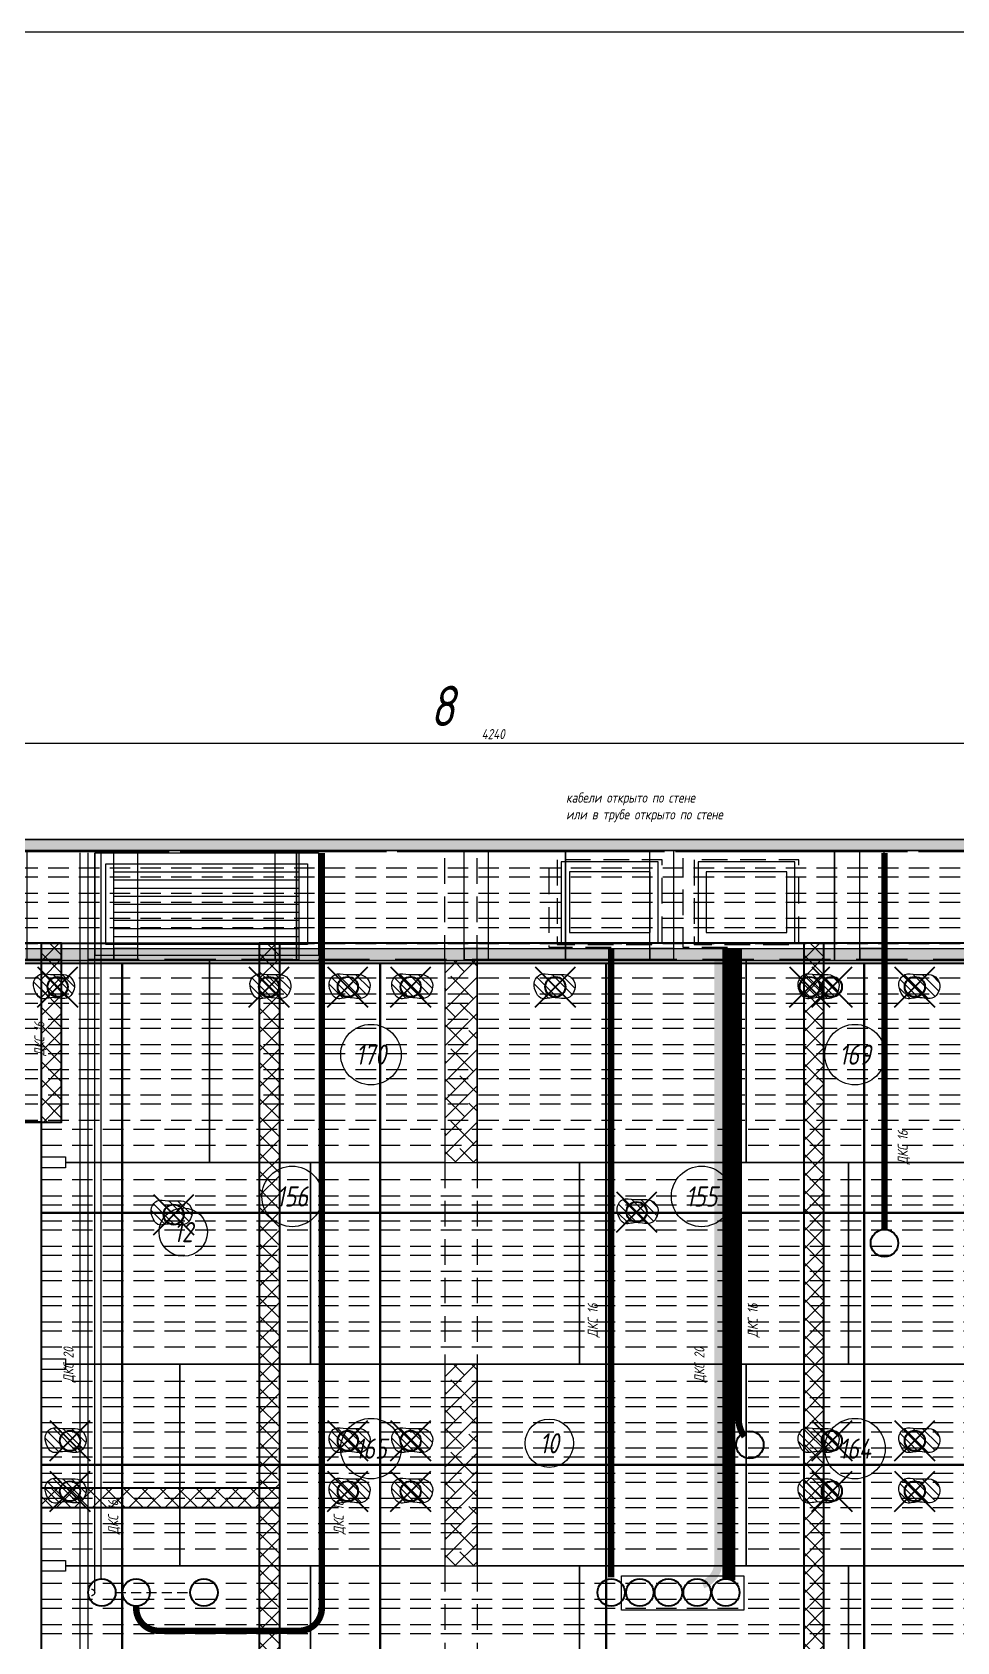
# Model space of a CAD drawing. Header units: millimetres. Extents: x -58926 to 122586, y -58688 to 8347.
# Drawn here: x 59686 to 61978, y 907 to 4896 of the extents above; entities that cross this region are included whole.
import ezdxf
from ezdxf.enums import TextEntityAlignment as Align

# ---------------------------------------------------------------- set-up
doc = ezdxf.new("R2010")
doc.units = ezdxf.units.MM
doc.header["$PDMODE"] = 35
doc.header["$PDSIZE"] = 50
doc.linetypes.add('DASH2DOT', pattern=[31.75, 12.7, -6.35, 0, -6.35, 0, -6.35])
doc.linetypes.add('DASHED', pattern=[19.05, 12.7, -6.35])
for name, color, linetype in [('01 Черновое', 7, 'Continuous'), ('02 ОВиК', 7, 'Continuous'), ('02 Розетки', 7, 'Continuous'), ('02 ЭОМ и СС', 7, 'Continuous'), ('03 Потолок', 7, 'Continuous'), ('04 Освещение', 7, 'Continuous'), ('05 Слаботочка', 7, 'Continuous'), ('06 Авт-ка климата', 7, 'Continuous'), ('08 Пож. и техн. сигн.', 7, 'Continuous'), ('101 Крепление', 7, 'Continuous'), ('102 Звукоизоляция', 7, 'Continuous'), ('103 ГВЛ слой 1', 7, 'Continuous'), ('104 ГВЛ слой 2', 7, 'Continuous')]:
    doc.layers.add(name, color=color, linetype=linetype)
doc.layers.add('100 noprint', color=1, linetype='Continuous', plot=False)
doc.styles.get("Standard").update_dxf_attribs({"font": 'arial.ttf'})
doc.styles.add('ГОСТ-ISOCPEUR', font='isocpeui.ttf', dxfattribs={"width": 0.8})
doc.dimstyles.new('ISO-25', dxfattribs={"dimtxt": 2.5, "dimasz": 2.5, "dimexe": 1.25, "dimexo": 0.625, "dimtad": 1, "dimtxsty": 'Standard', "dimcen": 2.5, "dimadec": 0, "dimazin": 0, "dimtfac": 1, "dimtmove": 0, "dimatfit": 3, "dimfxl": 1, "dimarcsym": 0})

# ---------------------------------------------------------------- blocks, each defined once
blk = doc.blocks.new('АП 500х200')
at = {"color": 0, "lineweight": -2}
for p, q in [((-507, 207), (-47, 207)), ((-507, 187), (-47, 187)), ((-507, 167), (-47, 167)), ((-507, 147), (-47, 147)), ((-507, 127), (-47, 127)), ((-507, 107), (-47, 107)), ((-507, 87), (-47, 87)), ((-507, 67), (-47, 67)), ((-507, 47), (-47, 47))]:
    blk.add_line(p, q, dxfattribs=at)
for points in [[(-554, 0), (-554, 254), (0, 254), (0, 0)], [(-527, 27), (-527, 227), (-27, 227), (-27, 27)]]:
    blk.add_lwpolyline(points, close=True, dxfattribs=at)
blk = doc.blocks.new('плита')
at = {"lineweight": -2}
blk.add_lwpolyline([(0, 500), (667, 500), (667, 0), (0, 0)], close=True, dxfattribs=at)
blk = doc.blocks.new('*D412')
at = {"layer": '01 Черновое', "color": 0, "lineweight": -2}
for p, q in [((58708.9, 2688.7), (58708.9, 3146.6)), ((58733.9, 3134.1), (62923.9, 3134.1)), ((62948.9, 2688.7), (62948.9, 3146.6))]:
    blk.add_line(p, q, dxfattribs=at)
at = {"layer": '01 Черновое', "color": 0}
for points in [[(58733.9, 3138.3), (58733.9, 3129.9), (58708.9, 3134.1)], [(62923.9, 3129.9), (62923.9, 3138.3), (62948.9, 3134.1)]]:
    blk.add_solid(points, dxfattribs=at)
at = {"layer": 'Defpoints', "color": 0}
for p in [(62948.9, 3134.1), (58708.9, 2688.7), (62948.9, 2688.7)]:
    blk.add_point(p, dxfattribs=at)
at = {"layer": '01 Черновое', "color": 0, "insert": (60828.9, 3156.6), "char_height": 25, "attachment_point": 5, "style": 'ГОСТ-ISOCPEUR'}
blk.add_mtext('4240', dxfattribs=at)

msp = doc.modelspace()

# ---------------------------------------------------------------- hatches: boundary and pattern name
at = {"layer": '01 Черновое'}
h = msp.add_hatch(dxfattribs=at)
h.set_pattern_fill('ANSI38', color=256, scale=10, style=0)
h.set_pattern_definition([(45, (-2126.698, 13411.367), (-22.45064, 22.45064), []), (135, (-2126.698, 13411.367), (-67.351921, 22.45064), [79.375, -47.625])])
h.paths.add_polyline_path([(60788.894, 2095.176), (60788.894, 2595.176), (60708.894, 2595.176), (60708.894, 2095.176)])
h = msp.add_hatch(dxfattribs=at)
h.set_pattern_fill('ANSI38', color=256, scale=10, style=0)
h.set_pattern_definition([(45, (-2126.698, 12411.367), (-22.45064, 22.45064), []), (135, (-2126.698, 12411.367), (-67.351921, 22.45064), [79.375, -47.625])])
h.paths.add_polyline_path([(60788.894, 1095.176), (60788.894, 1595.176), (60708.894, 1595.176), (60708.894, 1095.176)])
at = {"layer": '03 Потолок', "lineweight": -2}
for points in [[(62998.894, 2868.176), (62998.894, 2895.176), (58658.894, 2895.176), (58658.894, 2868.176)], [(59948.019, 2598.176), (59948.019, 2625.176), (59888.019, 2625.176), (59888.019, 2598.176)], [(60348.019, 2598.176), (60348.019, 2625.176), (60288.019, 2625.176), (60288.019, 2598.176)], [(60817.063, 2598.176), (60817.063, 2625.176), (60757.063, 2625.176), (60757.063, 2598.176)], [(61277.063, 2598.176), (61277.063, 2625.176), (61217.063, 2625.176), (61217.063, 2598.176)], [(61798.019, 2598.176), (61798.019, 2625.176), (61738.019, 2625.176), (61738.019, 2598.176)]]:
    msp.add_hatch(color=256, dxfattribs=at).paths.add_polyline_path(points)
h = msp.add_hatch(color=256, dxfattribs=at)
h.paths.add_polyline_path([(58888.019, 2598.176), (58888.019, 2625.176), (58718.894, 2625.176), (58718.894, 2598.176)])
h.paths.add_polyline_path([(59488.019, 2598.176), (59488.019, 2625.176), (58948.019, 2625.176), (58948.019, 2598.176)])
h.paths.add_polyline_path([(59888.019, 2598.176), (59888.019, 2625.176), (59548.019, 2625.176), (59548.019, 2598.176)])
h.paths.add_polyline_path([(60288.019, 2598.176), (60288.019, 2625.176), (59948.019, 2625.176), (59948.019, 2598.176)])
h.paths.add_polyline_path([(60757.063, 2598.176), (60757.063, 2625.176), (60348.019, 2625.176), (60348.019, 2598.176)])
h.paths.add_polyline_path([(61217.063, 2598.176), (61217.063, 2625.176), (60817.063, 2625.176), (60817.063, 2598.176)])
h.paths.add_polyline_path([(61738.019, 2598.176), (61738.019, 2625.176), (61277.063, 2625.176), (61277.063, 2598.176)])
h.paths.add_polyline_path([(62309.019, 2598.176), (62309.019, 2625.176), (61798.019, 2625.176), (61798.019, 2598.176)])
h.paths.add_polyline_path([(62869.019, 2598.176), (62869.019, 2625.176), (62369.019, 2625.176), (62369.019, 2598.176)])
h.paths.add_polyline_path([(62998.894, 2598.176), (62998.894, 2625.176), (62929.019, 2625.176), (62929.019, 2598.176)])
at = {"layer": '101 Крепление'}
h = msp.add_hatch(dxfattribs=at)
h.set_pattern_fill('ANSI31', color=5, scale=5, angle=180, style=0)
h.set_pattern_definition([(135, (63286.531, -4e-12), (11.22532, 11.22532), [])])
edge = h.paths.add_edge_path()
edge.add_spline(control_points=[(59790.866, 2533.362), (59790.866, 2541.392), (59776.067, 2567.197), (59738.552, 2556.494), (59704.499, 2566.367), (59686.649, 2543.653), (59690.783, 2520.976), (59705.638, 2495.058), (59739.428, 2508.905), (59777.155, 2492.265), (59790.866, 2522.146), (59790.866, 2533.362)], knot_values=[0, 0, 0, 0, 24.09039364, 73.18784754, 99.9877853, 121.68889408, 145.29658819, 167.74643755, 198.18583422, 237.51289388, 271.16090154, 271.16090154, 271.16090154, 271.16090154], degree=3, periodic=1)
h = msp.add_hatch(dxfattribs=at)
h.set_pattern_fill('ANSI31', color=5, scale=5, angle=180, style=0)
h.set_pattern_definition([(135, (63254.47, -4e-12), (11.22532, 11.22532), [])])
edge = h.paths.add_edge_path()
edge.add_spline(control_points=[(60327.58, 2533.362), (60327.58, 2541.392), (60312.781, 2567.197), (60275.265, 2556.494), (60241.212, 2566.367), (60223.363, 2543.653), (60227.497, 2520.976), (60242.352, 2495.058), (60276.142, 2508.905), (60313.869, 2492.265), (60327.58, 2522.146), (60327.58, 2533.362)], knot_values=[0, 0, 0, 0, 24.09039364, 73.18784754, 99.9877853, 121.68889408, 145.29658819, 167.74643755, 198.18583422, 237.51289388, 271.16090154, 271.16090154, 271.16090154, 271.16090154], degree=3, periodic=1)
h = msp.add_hatch(dxfattribs=at)
h.set_pattern_fill('ANSI31', color=5, scale=5, angle=180, style=0)
h.set_pattern_definition([(135, (63273.152, -4e-12), (11.22532, 11.22532), [])])
edge = h.paths.add_edge_path()
edge.add_spline(control_points=[(60523.678, 2533.362), (60523.678, 2541.392), (60508.879, 2567.197), (60471.363, 2556.494), (60437.31, 2566.367), (60419.461, 2543.653), (60423.595, 2520.976), (60438.45, 2495.058), (60472.24, 2508.905), (60509.967, 2492.265), (60523.678, 2522.146), (60523.678, 2533.362)], knot_values=[0, 0, 0, 0, 24.09039364, 73.18784754, 99.9877853, 121.68889408, 145.29658819, 167.74643755, 198.18583422, 237.51289388, 271.16090154, 271.16090154, 271.16090154, 271.16090154], degree=3, periodic=1)
h = msp.add_hatch(dxfattribs=at)
h.set_pattern_fill('ANSI31', color=5, scale=5, angle=180, style=0)
h.set_pattern_definition([(135, (63428.48, -4e-12), (11.22532, 11.22532), [])])
edge = h.paths.add_edge_path()
edge.add_spline(control_points=[(60679.006, 2533.362), (60679.006, 2541.392), (60664.207, 2567.197), (60626.691, 2556.494), (60592.638, 2566.367), (60574.789, 2543.653), (60578.923, 2520.976), (60593.778, 2495.058), (60627.568, 2508.905), (60665.295, 2492.265), (60679.006, 2522.146), (60679.006, 2533.362)], knot_values=[0, 0, 0, 0, 24.09039364, 73.18784754, 99.9877853, 121.68889408, 145.29658819, 167.74643755, 198.18583422, 237.51289388, 271.16090154, 271.16090154, 271.16090154, 271.16090154], degree=3, periodic=1)
h = msp.add_hatch(dxfattribs=at)
h.set_pattern_fill('ANSI31', color=5, scale=5, angle=180, style=0)
h.set_pattern_definition([(135, (63221.458, -4e-12), (11.22532, 11.22532), [])])
edge = h.paths.add_edge_path()
edge.add_spline(control_points=[(61032.097, 2533.362), (61032.097, 2541.392), (61017.299, 2567.197), (60979.783, 2556.494), (60945.73, 2566.367), (60927.88, 2543.653), (60932.015, 2520.976), (60946.869, 2495.058), (60980.66, 2508.905), (61018.387, 2492.265), (61032.097, 2522.146), (61032.097, 2533.362)], knot_values=[0, 0, 0, 0, 24.09039364, 73.18784754, 99.9877853, 121.68889408, 145.29658819, 167.74643755, 198.18583422, 237.51289388, 271.16090154, 271.16090154, 271.16090154, 271.16090154], degree=3, periodic=1)
h = msp.add_hatch(dxfattribs=at)
h.set_pattern_fill('ANSI31', color=5, scale=5, angle=180, style=0)
h.set_pattern_definition([(135, (63036.258, -4e-12), (11.22532, 11.22532), [])])
edge = h.paths.add_edge_path()
edge.add_spline(control_points=[(61686.525, 2533.362), (61686.525, 2541.392), (61671.726, 2567.197), (61634.21, 2556.494), (61600.157, 2566.367), (61582.308, 2543.653), (61586.442, 2520.976), (61601.297, 2495.058), (61635.087, 2508.905), (61672.814, 2492.265), (61686.525, 2522.146), (61686.525, 2533.362)], knot_values=[0, 0, 0, 0, 24.09039364, 73.18784754, 99.9877853, 121.68889408, 145.29658819, 167.74643755, 198.18583422, 237.51289388, 271.16090154, 271.16090154, 271.16090154, 271.16090154], degree=3, periodic=1)
h = msp.add_hatch(dxfattribs=at)
h.set_pattern_fill('ANSI31', color=5, scale=5, angle=180, style=0)
h.set_pattern_definition([(135, (63286.076, -4e-12), (11.22532, 11.22532), [])])
edge = h.paths.add_edge_path()
edge.add_spline(control_points=[(61936.343, 2533.362), (61936.343, 2541.392), (61921.544, 2567.197), (61884.028, 2556.494), (61849.975, 2566.367), (61832.126, 2543.653), (61836.26, 2520.976), (61851.115, 2495.058), (61884.905, 2508.905), (61922.632, 2492.265), (61936.343, 2522.146), (61936.343, 2533.362)], knot_values=[0, 0, 0, 0, 24.09039364, 73.18784754, 99.9877853, 121.68889408, 145.29658819, 167.74643755, 198.18583422, 237.51289388, 271.16090154, 271.16090154, 271.16090154, 271.16090154], degree=3, periodic=1)
h = msp.add_hatch(dxfattribs=at)
h.set_pattern_fill('ANSI31', color=5, scale=5, angle=180, style=0)
h.set_pattern_definition([(135, (62831.963, -560.894), (11.22532, 11.22532), [])])
edge = h.paths.add_edge_path()
edge.add_spline(control_points=[(60082.489, 1972.469), (60082.489, 1980.499), (60067.69, 2006.304), (60030.174, 1995.601), (59996.121, 2005.474), (59978.272, 1982.759), (59982.406, 1960.082), (59997.261, 1934.165), (60031.051, 1948.012), (60068.778, 1931.371), (60082.489, 1961.253), (60082.489, 1972.469)], knot_values=[0, 0, 0, 0, 24.09039364, 73.18784754, 99.9877853, 121.68889408, 145.29658819, 167.74643755, 198.18583422, 237.51289388, 271.16090154, 271.16090154, 271.16090154, 271.16090154], degree=3, periodic=1)
h = msp.add_hatch(dxfattribs=at)
h.set_pattern_fill('ANSI31', color=5, scale=5, angle=180, style=0)
h.set_pattern_definition([(135, (61398.488, -557.634), (11.22532, 11.22532), [])])
edge = h.paths.add_edge_path()
edge.add_spline(control_points=[(61237.651, 1975.728), (61237.651, 1983.758), (61222.852, 2009.563), (61185.336, 1998.86), (61151.283, 2008.733), (61133.433, 1986.019), (61137.568, 1963.341), (61152.422, 1937.424), (61186.213, 1951.271), (61223.94, 1934.63), (61237.651, 1964.512), (61237.651, 1975.728)], knot_values=[0, 0, 0, 0, 24.09039364, 73.18784754, 99.9877853, 121.68889408, 145.29658819, 167.74643755, 198.18583422, 237.51289388, 271.16090154, 271.16090154, 271.16090154, 271.16090154], degree=3, periodic=1)
h = msp.add_hatch(dxfattribs=at)
h.set_pattern_fill('ANSI31', color=5, scale=5, angle=180, style=0)
h.set_pattern_definition([(135, (62569.231, -1125), (11.22532, 11.22532), [])])
edge = h.paths.add_edge_path()
edge.add_spline(control_points=[(59819.757, 1408.362), (59819.757, 1416.392), (59804.958, 1442.197), (59767.442, 1431.494), (59733.389, 1441.367), (59715.539, 1418.653), (59719.674, 1395.976), (59734.528, 1370.058), (59768.319, 1383.905), (59806.046, 1367.265), (59819.757, 1397.146), (59819.757, 1408.362)], knot_values=[0, 0, 0, 0, 24.09039364, 73.18784754, 99.9877853, 121.68889408, 145.29658819, 167.74643755, 198.18583422, 237.51289388, 271.16090154, 271.16090154, 271.16090154, 271.16090154], degree=3, periodic=1)
h = msp.add_hatch(dxfattribs=at)
h.set_pattern_fill('ANSI31', color=5, scale=5, angle=180, style=0)
h.set_pattern_definition([(135, (63273.152, -1125), (11.22532, 11.22532), [])])
edge = h.paths.add_edge_path()
edge.add_spline(control_points=[(60523.678, 1408.362), (60523.678, 1416.392), (60508.879, 1442.197), (60471.363, 1431.494), (60437.31, 1441.367), (60419.461, 1418.653), (60423.595, 1395.976), (60438.45, 1370.058), (60472.24, 1383.905), (60509.967, 1367.265), (60523.678, 1397.146), (60523.678, 1408.362)], knot_values=[0, 0, 0, 0, 24.09039364, 73.18784754, 99.9877853, 121.68889408, 145.29658819, 167.74643755, 198.18583422, 237.51289388, 271.16090154, 271.16090154, 271.16090154, 271.16090154], degree=3, periodic=1)
h = msp.add_hatch(dxfattribs=at)
h.set_pattern_fill('ANSI31', color=5, scale=5, angle=180, style=0)
h.set_pattern_definition([(135, (63428.48, -1125), (11.22532, 11.22532), [])])
edge = h.paths.add_edge_path()
edge.add_spline(control_points=[(60679.006, 1408.362), (60679.006, 1416.392), (60664.207, 1442.197), (60626.691, 1431.494), (60592.638, 1441.367), (60574.789, 1418.653), (60578.923, 1395.976), (60593.778, 1370.058), (60627.568, 1383.905), (60665.295, 1367.265), (60679.006, 1397.146), (60679.006, 1408.362)], knot_values=[0, 0, 0, 0, 24.09039364, 73.18784754, 99.9877853, 121.68889408, 145.29658819, 167.74643755, 198.18583422, 237.51289388, 271.16090154, 271.16090154, 271.16090154, 271.16090154], degree=3, periodic=1)
h = msp.add_hatch(dxfattribs=at)
h.set_pattern_fill('ANSI31', color=5, scale=5, angle=180, style=0)
h.set_pattern_definition([(135, (63036.258, -1125), (11.22532, 11.22532), [])])
edge = h.paths.add_edge_path()
edge.add_spline(control_points=[(61686.525, 1408.362), (61686.525, 1416.392), (61671.726, 1442.197), (61634.21, 1431.494), (61600.157, 1441.367), (61582.308, 1418.653), (61586.442, 1395.976), (61601.297, 1370.058), (61635.087, 1383.905), (61672.814, 1367.265), (61686.525, 1397.146), (61686.525, 1408.362)], knot_values=[0, 0, 0, 0, 24.09039364, 73.18784754, 99.9877853, 121.68889408, 145.29658819, 167.74643755, 198.18583422, 237.51289388, 271.16090154, 271.16090154, 271.16090154, 271.16090154], degree=3, periodic=1)
h = msp.add_hatch(dxfattribs=at)
h.set_pattern_fill('ANSI31', color=5, scale=5, angle=180, style=0)
h.set_pattern_definition([(135, (63286.076, -1125), (11.22532, 11.22532), [])])
edge = h.paths.add_edge_path()
edge.add_spline(control_points=[(61936.343, 1408.362), (61936.343, 1416.392), (61921.544, 1442.197), (61884.028, 1431.494), (61849.975, 1441.367), (61832.126, 1418.653), (61836.26, 1395.976), (61851.115, 1370.058), (61884.905, 1383.905), (61922.632, 1367.265), (61936.343, 1397.146), (61936.343, 1408.362)], knot_values=[0, 0, 0, 0, 24.09039364, 73.18784754, 99.9877853, 121.68889408, 145.29658819, 167.74643755, 198.18583422, 237.51289388, 271.16090154, 271.16090154, 271.16090154, 271.16090154], degree=3, periodic=1)
h = msp.add_hatch(dxfattribs=at)
h.set_pattern_fill('ANSI31', color=5, scale=5, angle=180, style=0)
h.set_pattern_definition([(135, (62569.231, -1250), (11.22532, 11.22532), [])])
edge = h.paths.add_edge_path()
edge.add_spline(control_points=[(59819.757, 1283.362), (59819.757, 1291.392), (59804.958, 1317.197), (59767.442, 1306.494), (59733.389, 1316.367), (59715.539, 1293.653), (59719.674, 1270.976), (59734.528, 1245.058), (59768.319, 1258.905), (59806.046, 1242.265), (59819.757, 1272.146), (59819.757, 1283.362)], knot_values=[0, 0, 0, 0, 24.09039364, 73.18784754, 99.9877853, 121.68889408, 145.29658819, 167.74643755, 198.18583422, 237.51289388, 271.16090154, 271.16090154, 271.16090154, 271.16090154], degree=3, periodic=1)
h = msp.add_hatch(dxfattribs=at)
h.set_pattern_fill('ANSI31', color=5, scale=5, angle=180, style=0)
h.set_pattern_definition([(135, (63273.152, -1250), (11.22532, 11.22532), [])])
edge = h.paths.add_edge_path()
edge.add_spline(control_points=[(60523.678, 1283.362), (60523.678, 1291.392), (60508.879, 1317.197), (60471.363, 1306.494), (60437.31, 1316.367), (60419.461, 1293.653), (60423.595, 1270.976), (60438.45, 1245.058), (60472.24, 1258.905), (60509.967, 1242.265), (60523.678, 1272.146), (60523.678, 1283.362)], knot_values=[0, 0, 0, 0, 24.09039364, 73.18784754, 99.9877853, 121.68889408, 145.29658819, 167.74643755, 198.18583422, 237.51289388, 271.16090154, 271.16090154, 271.16090154, 271.16090154], degree=3, periodic=1)
h = msp.add_hatch(dxfattribs=at)
h.set_pattern_fill('ANSI31', color=5, scale=5, angle=180, style=0)
h.set_pattern_definition([(135, (63428.48, -1250), (11.22532, 11.22532), [])])
edge = h.paths.add_edge_path()
edge.add_spline(control_points=[(60679.006, 1283.362), (60679.006, 1291.392), (60664.207, 1317.197), (60626.691, 1306.494), (60592.638, 1316.367), (60574.789, 1293.653), (60578.923, 1270.976), (60593.778, 1245.058), (60627.568, 1258.905), (60665.295, 1242.265), (60679.006, 1272.146), (60679.006, 1283.362)], knot_values=[0, 0, 0, 0, 24.09039364, 73.18784754, 99.9877853, 121.68889408, 145.29658819, 167.74643755, 198.18583422, 237.51289388, 271.16090154, 271.16090154, 271.16090154, 271.16090154], degree=3, periodic=1)
h = msp.add_hatch(dxfattribs=at)
h.set_pattern_fill('ANSI31', color=5, scale=5, angle=180, style=0)
h.set_pattern_definition([(135, (63036.258, -1250), (11.22532, 11.22532), [])])
edge = h.paths.add_edge_path()
edge.add_spline(control_points=[(61686.525, 1283.362), (61686.525, 1291.392), (61671.726, 1317.197), (61634.21, 1306.494), (61600.157, 1316.367), (61582.308, 1293.653), (61586.442, 1270.976), (61601.297, 1245.058), (61635.087, 1258.905), (61672.814, 1242.265), (61686.525, 1272.146), (61686.525, 1283.362)], knot_values=[0, 0, 0, 0, 24.09039364, 73.18784754, 99.9877853, 121.68889408, 145.29658819, 167.74643755, 198.18583422, 237.51289388, 271.16090154, 271.16090154, 271.16090154, 271.16090154], degree=3, periodic=1)
h = msp.add_hatch(dxfattribs=at)
h.set_pattern_fill('ANSI31', color=5, scale=5, angle=180, style=0)
h.set_pattern_definition([(135, (63286.076, -1250), (11.22532, 11.22532), [])])
edge = h.paths.add_edge_path()
edge.add_spline(control_points=[(61936.343, 1283.362), (61936.343, 1291.392), (61921.544, 1317.197), (61884.028, 1306.494), (61849.975, 1316.367), (61832.126, 1293.653), (61836.26, 1270.976), (61851.115, 1245.058), (61884.905, 1258.905), (61922.632, 1242.265), (61936.343, 1272.146), (61936.343, 1283.362)], knot_values=[0, 0, 0, 0, 24.09039364, 73.18784754, 99.9877853, 121.68889408, 145.29658819, 167.74643755, 198.18583422, 237.51289388, 271.16090154, 271.16090154, 271.16090154, 271.16090154], degree=3, periodic=1)
at = {"layer": '102 Звукоизоляция', "linetype": 'Continuous', "ltscale": 10}
h = msp.add_hatch(dxfattribs=at)
h.set_pattern_fill('ANSI37', color=74, scale=10, style=0)
h.paths.add_polyline_path([(59758.894, 2588.676), (59758.894, 2638.676), (59708.894, 2638.676), (59708.894, 2588.676)])
h.paths.add_polyline_path([(59758.894, 2195.176), (59758.894, 2588.676), (59708.894, 2588.676), (59708.894, 2195.176)])
h = msp.add_hatch(dxfattribs=at)
h.set_pattern_fill('ANSI37', color=74, scale=10, style=0)
h.paths.add_polyline_path([(60298.894, 2588.676), (60298.894, 2638.676), (60248.894, 2638.676), (60248.894, 2588.676)])
h.paths.add_polyline_path([(60298.894, 1288.676), (60298.894, 2588.676), (60248.894, 2588.676), (60248.894, 1288.676)])
h.paths.add_polyline_path([(61648.894, 2588.676), (61648.894, 2638.676), (61598.894, 2638.676), (61598.894, 2588.676)])
h.paths.add_polyline_path([(61648.894, 231.176), (61648.894, 2588.676), (61598.894, 2588.676), (61598.894, 231.176)])
h.paths.add_polyline_path([(60248.894, 1238.676), (60248.894, 1288.676), (59708.894, 1288.676), (59708.894, 1238.676)])
h.paths.add_polyline_path([(60298.894, 1238.676), (60298.894, 1288.676), (60248.894, 1288.676), (60248.894, 1238.676)])
h.paths.add_polyline_path([(60298.894, 281.176), (60298.894, 1238.676), (60248.894, 1238.676), (60248.894, 281.176)])
h.paths.add_polyline_path([(60298.894, 231.176), (60298.894, 281.176), (60248.894, 281.176), (60248.894, 231.176)])
h.paths.add_polyline_path([(60298.894, 95.176), (60298.894, 231.176), (60248.894, 231.176), (60248.894, 95.176)])
h.paths.add_polyline_path([(60298.894, 45.176), (60298.894, 95.176), (60248.894, 95.176), (60248.894, 45.176)])
h.paths.add_polyline_path([(61598.894, 231.176), (61598.894, 281.176), (60298.894, 281.176), (60298.894, 231.176)])
h.paths.add_polyline_path([(61648.894, 95.176), (61648.894, 231.176), (61598.894, 231.176), (61598.894, 95.176)])
h.paths.add_polyline_path([(61648.894, 45.176), (61648.894, 95.176), (61598.894, 95.176), (61598.894, 45.176)])

# ---------------------------------------------------------------- linework, layer by layer
at = {"layer": '01 Черновое'}
for p, q in [((60025.476, 2865.176), (59502.747, 2865.176)), ((60564.033, 2865.176), (60052.476, 2865.176)), ((61253.999, 2865.176), (60591.033, 2865.176)), ((61856.317, 2865.176), (61280.999, 2865.176)), ((62524.536, 2865.176), (61883.317, 2865.176)), ((60125.894, 2095.176), (60125.894, 2595.176)), ((60125.894, 2595.176), (60708.894, 2595.176)), ((60708.894, 2595.176), (60708.894, 2095.176)), ((60708.894, 2595.176), (60788.894, 2595.176)), ((60788.894, 2595.176), (60788.894, 2095.176)), ((60788.894, 2595.176), (60788.894, 2095.176)), ((58808.894, 2195.176), (59708.894, 2195.176)), ((59708.894, 2195.176), (59708.894, 95.176)), ((60708.894, 2095.176), (60125.894, 2095.176)), ((60708.894, 1595.176), (60708.894, 1095.176)), ((60708.894, 1595.176), (60788.894, 1595.176)), ((60788.894, 1595.176), (60788.894, 1095.176))]:
    msp.add_line(p, q, dxfattribs=at)
at = {"layer": '01 Черновое', "linetype": 'DASHED', "ltscale": 5}
for p, q in [((60708.894, 2595.176), (60708.894, 2865.176)), ((60788.894, 2595.176), (60788.894, 2865.176)), ((60708.894, 2095.176), (60708.894, 1595.176)), ((60788.894, 2095.176), (60788.894, 1595.176)), ((60708.894, 1095.176), (60708.894, 595.176)), ((60788.894, 1095.176), (60788.894, 595.176))]:
    msp.add_line(p, q, dxfattribs=at)
at = {"layer": '01 Черновое'}
for points in [[(58658.894, 95.176), (58658.894, 2895.176), (62998.894, 2895.176), (62998.894, 95.176)], [(58808.894, 2195.176), (58808.894, 95.176), (59708.894, 95.176), (59708.894, 2195.176)]]:
    msp.add_lwpolyline(points, close=True, dxfattribs=at)
for points in [[(60340.894, 2865.176), (60340.894, 2595.176), (59673.894, 2595.176), (59673.894, 2865.176)], [(61007.894, 2865.176), (61007.894, 2595.176), (60340.894, 2595.176), (60340.894, 2865.176)], [(61674.894, 2865.176), (61674.894, 2595.176), (61007.894, 2595.176), (61007.894, 2865.176)], [(62341.894, 2865.176), (62341.894, 2595.176), (61674.894, 2595.176), (61674.894, 2865.176)], [(59458.894, 2195.176), (59458.894, 2595.176), (60125.894, 2595.176), (60125.894, 2095.176), (59768.894, 2095.176)], [(59708.894, 1595.176), (59708.894, 2095.176)], [(59768.894, 2095.176), (60375.894, 2095.176), (60375.894, 1595.176), (59768.894, 1595.176)], [(59768.894, 1595.176), (60051.894, 1595.176), (60051.894, 1095.176), (59768.894, 1095.176)], [(60708.894, 1095.176), (60051.894, 1095.176), (60051.894, 1595.176), (60708.894, 1595.176)], [(59708.894, 595.176), (59708.894, 1095.176)], [(59768.894, 1095.176), (60375.894, 1095.176), (60375.894, 595.176), (59768.894, 595.176)]]:
    msp.add_lwpolyline(points, dxfattribs=at)
at = {"layer": '01 Черновое', "flags": 128}
for points in [[(59708.894, 2081.676), (59708.894, 2108.676), (59768.894, 2108.676), (59768.894, 2081.676)], [(59708.894, 1581.676), (59708.894, 1608.676), (59768.894, 1608.676), (59768.894, 1581.676)], [(59708.894, 1081.676), (59708.894, 1108.676), (59768.894, 1108.676), (59768.894, 1081.676)]]:
    msp.add_lwpolyline(points, close=True, dxfattribs=at)
at = {"layer": '02 ОВиК', "linetype": 'DASHED', "ltscale": 5, "flags": 128}
for points in [[(60987.739, 2845.176), (60987.739, 2635.176), (61247.739, 2635.176), (61247.739, 2845.176)], [(60987.739, 2845.176), (60987.739, 2635.176), (61247.739, 2635.176), (61247.739, 2845.176)], [(61327.063, 2845.176), (61327.063, 2635.176), (61587.063, 2635.176), (61587.063, 2845.176)], [(61327.063, 2845.176), (61327.063, 2635.176), (61587.063, 2635.176), (61587.063, 2845.176)]]:
    msp.add_lwpolyline(points, close=True, dxfattribs=at)
at = {"layer": '02 ОВиК', "flags": 128}
for points in [[(60997.739, 2840.176), (60997.739, 2640.176), (61237.739, 2640.176), (61237.739, 2840.176)], [(60997.739, 2840.176), (60997.739, 2640.176), (61237.739, 2640.176), (61237.739, 2840.176)], [(61337.063, 2840.176), (61337.063, 2640.176), (61577.063, 2640.176), (61577.063, 2840.176)], [(61337.063, 2840.176), (61337.063, 2640.176), (61577.063, 2640.176), (61577.063, 2840.176)], [(61017.739, 2815.176), (61017.739, 2665.176), (61217.739, 2665.176), (61217.739, 2815.176)], [(61017.739, 2815.176), (61017.739, 2665.176), (61217.739, 2665.176), (61217.739, 2815.176)], [(61357.063, 2815.176), (61357.063, 2665.176), (61557.063, 2665.176), (61557.063, 2815.176)], [(61357.063, 2815.176), (61357.063, 2665.176), (61557.063, 2665.176), (61557.063, 2815.176)]]:
    msp.add_lwpolyline(points, close=True, dxfattribs=at)
at = {"layer": '02 Розетки'}
for p, q in [((59804.894, 457.703), (59804.894, 2862.176)), ((59824.894, 463.143), (59824.894, 2862.176))]:
    msp.add_line(p, q, dxfattribs=at)
at = {"layer": '02 Розетки', "flags": 128}
msp.add_lwpolyline([(61387.394, 2625.176, 20, 20, 0), (61387.394, 1105.221, 20, 20, -0.3123941), (61348.511, 1049.06, 20, 20, -0.26471143)], format="xyseb", dxfattribs=at)
at = {"layer": '02 Розетки', "linetype": 'DASHED', "ltscale": 2, "flags": 128}
msp.add_lwpolyline([(59892.894, 1029.176), (60077.894, 1029.176)], dxfattribs=at)
at = {"layer": '02 Розетки', "lineweight": 40}
for centre in [(61192.394, 1029.176), (61263.394, 1029.176), (61334.394, 1029.176)]:
    msp.add_circle(centre, 34, dxfattribs=at)
at = {"layer": '02 ЭОМ и СС'}
for p in [(59824.894, 1029.176), (59824.894, 463.143)]:
    msp.add_line(p, (59824.894, 2862.176), dxfattribs=at)
at = {"layer": '02 ЭОМ и СС', "const_width": 16, "flags": 128}
msp.add_lwpolyline([(60403.894, 2862.176), (60403.894, 990.176, -0.41421356), (60347.894, 934.176), (59999.894, 934.176, -0.41421356), (59943.894, 990.176), (59943.894, 995.176)], format="xyb", dxfattribs=at)
at = {"layer": '02 ЭОМ и СС', "linetype": 'DASHED', "ltscale": 5, "flags": 128}
for points in [[(61121.149, 2627.463), (60967.623, 2627.463), (60967.623, 2848.91)], [(61409.814, 2627.463), (61300.108, 2627.463), (61300.108, 2848.91)]]:
    msp.add_lwpolyline(points, dxfattribs=at)
at = {"layer": '02 ЭОМ и СС', "const_width": 16, "flags": 128}
msp.add_lwpolyline([(61798.894, 1929.176), (61798.894, 2862.176)], dxfattribs=at)
at = {"layer": '02 ЭОМ и СС', "flags": 128}
for points in [[(61121.394, 2625.176, 16, 16, 0), (61121.394, 1067.08, 16, 16, 0)], [(61387.394, 2625.176, 20, 20, 0), (61387.394, 1105.221, 20, 20, -0.3123941), (61348.511, 1049.06, 20, 20, -0.26471143)], [(61405.394, 2625.176, 16, 16, 0), (61405.394, 1063.176, 16, 16, 0)], [(61437.394, 2625.176, 16, 16, 0), (61437.394, 1459.318, 16, 16, 0.16394502), (61452.076, 1415.744, 16, 16, 0.03940788)]]:
    msp.add_lwpolyline(points, format="xyseb", dxfattribs=at)
at = {"layer": '02 ЭОМ и СС'}
msp.add_lwpolyline([(61421.394, 2625.176, 16, 16, 0), (61421.394, 1059.176, 16, 16, 0)], format="xyseb", dxfattribs=at)
at = {"layer": '02 ЭОМ и СС', "lineweight": 40}
for centre in [(61798.894, 1895.176), (61465.508, 1395.176), (60111.894, 1029.176), (61121.394, 1029.176), (61192.394, 1029.176), (61263.394, 1029.176), (61334.394, 1029.176), (61405.394, 1029.176)]:
    msp.add_circle(centre, 34, dxfattribs=at)
at = {"layer": '02 ЭОМ и СС', "linetype": 'DASHED'}
msp.add_circle((59832.894, 1029.176), 8, dxfattribs=at)
at = {"layer": '03 Потолок', "ltscale": 10}
for p, q in [((62998.894, 2895.176), (58658.894, 2895.176)), ((62998.894, 2868.176), (58658.894, 2868.176)), ((58658.894, 2868.176), (62998.894, 2868.176)), ((59888.019, 2598.176), (59888.019, 2868.176)), ((59948.019, 2598.176), (59948.019, 2868.176)), ((60288.019, 2598.176), (60288.019, 2868.176)), ((60348.019, 2598.176), (60348.019, 2868.176)), ((60757.063, 2598.176), (60757.063, 2868.176)), ((60817.063, 2598.176), (60817.063, 2868.176)), ((61217.063, 2598.176), (61217.063, 2868.176)), ((61277.063, 2598.176), (61277.063, 2868.176)), ((61738.019, 2598.176), (61738.019, 2868.176)), ((61798.019, 2598.176), (61798.019, 2868.176)), ((58708.894, 2625.176), (62998.894, 2625.176)), ((61217.063, 2598.176), (60817.063, 2598.176))]:
    msp.add_line(p, q, dxfattribs=at)
at = {"layer": '03 Потолок', "linetype": 'DASHED', "ltscale": 10}
for q in [(58658.894, 2598.176), (58708.894, 2598.176)]:
    msp.add_line((62998.894, 2598.176), q, dxfattribs=at)
at = {"layer": '03 Потолок', "lineweight": -2}
msp.add_line((62998.894, 2588.676), (58658.894, 2588.676), dxfattribs=at)
for points in [[(59948.019, 2598.176), (59948.019, 2625.176), (59888.019, 2625.176), (59888.019, 2598.176)], [(60348.019, 2598.176), (60348.019, 2625.176), (60288.019, 2625.176), (60288.019, 2598.176)], [(60817.063, 2598.176), (60817.063, 2625.176), (60757.063, 2625.176), (60757.063, 2598.176)], [(61277.063, 2598.176), (61277.063, 2625.176), (61217.063, 2625.176), (61217.063, 2598.176)], [(61798.019, 2598.176), (61798.019, 2625.176), (61738.019, 2625.176), (61738.019, 2598.176)]]:
    msp.add_lwpolyline(points, close=True, dxfattribs=at)
at = {"layer": '04 Освещение'}
for p, q in [((59824.894, 1029.176), (59824.894, 2862.176)), ((59840.894, 1029.176), (59840.894, 2862.176)), ((59856.894, 1063.117), (59856.894, 2862.176))]:
    msp.add_line(p, q, dxfattribs=at)
at = {"layer": '04 Освещение', "const_width": 16, "flags": 128}
msp.add_lwpolyline([(61798.894, 1929.176), (61798.894, 2862.176)], dxfattribs=at)
at = {"layer": '04 Освещение', "flags": 128}
for points in [[(61405.394, 2625.176, 16, 16, 0), (61405.394, 1063.176, 16, 16, 0)], [(61437.394, 2625.176, 16, 16, 0), (61437.394, 1459.318, 16, 16, 0.16394502), (61452.076, 1415.744, 16, 16, 0.03940788)]]:
    msp.add_lwpolyline(points, format="xyseb", dxfattribs=at)
at = {"layer": '04 Освещение'}
msp.add_lwpolyline([(61421.394, 2625.176, 16, 16, 0), (61421.394, 1059.176, 16, 16, 0)], format="xyseb", dxfattribs=at)
at = {"layer": '04 Освещение', "lineweight": 40}
for centre in [(61798.894, 1895.176), (61465.508, 1395.176), (59858.894, 1029.176), (61405.394, 1029.176)]:
    msp.add_circle(centre, 34, dxfattribs=at)
at = {"layer": '04 Освещение', "linetype": 'DASHED'}
msp.add_circle((59832.894, 1029.176), 8, dxfattribs=at)
at = {"layer": '05 Слаботочка', "flags": 128}
msp.add_lwpolyline([(61121.394, 2625.176, 16, 16, 0), (61121.394, 1067.08, 16, 16, 0)], format="xyseb", dxfattribs=at)
at = {"layer": '05 Слаботочка', "lineweight": 40}
msp.add_circle((61121.394, 1029.176), 34, dxfattribs=at)
at = {"layer": '06 Авт-ка климата', "lineweight": 40}
msp.add_circle((59943.894, 1029.176), 34, dxfattribs=at)
at = {"layer": '08 Пож. и техн. сигн.', "linetype": 'DASHED', "ltscale": 5, "flags": 128}
for points in [[(61121.149, 2627.463), (60967.623, 2627.463), (60967.623, 2848.91)], [(61409.814, 2627.463), (61300.108, 2627.463), (61300.108, 2848.91)]]:
    msp.add_lwpolyline(points, dxfattribs=at)
at = {"layer": '100 noprint', "linetype": 'DASHED', "ltscale": 4}
for p, q in [((58658.894, 2825.176), (62998.894, 2825.176)), ((58658.894, 2802.676), (62998.894, 2802.676)), ((58658.894, 2762.676), (62998.894, 2762.676)), ((58658.894, 2740.176), (62998.894, 2740.176)), ((58658.894, 2700.176), (62998.894, 2700.176)), ((58658.894, 2677.676), (62998.894, 2677.676)), ((58658.894, 2637.676), (62998.894, 2637.676)), ((58658.894, 2552.676), (62998.894, 2552.676)), ((58658.894, 2512.676), (62998.894, 2512.676)), ((58658.894, 2490.176), (62998.894, 2490.176)), ((58658.894, 2450.176), (62998.894, 2450.176)), ((58658.894, 2427.676), (62998.894, 2427.676)), ((58658.894, 2387.676), (62998.894, 2387.676)), ((58658.894, 2365.176), (62998.894, 2365.176)), ((58658.894, 2325.176), (62998.894, 2325.176)), ((58658.894, 2302.676), (62998.894, 2302.676)), ((58658.894, 2262.676), (62998.894, 2262.676)), ((58658.894, 2240.176), (62998.894, 2240.176)), ((58658.894, 2200.176), (62998.894, 2200.176)), ((59708.894, 2177.676), (62998.894, 2177.676)), ((59708.894, 2137.676), (62998.894, 2137.676)), ((59708.894, 2052.676), (62998.894, 2052.676)), ((59708.894, 2012.676), (62998.894, 2012.676)), ((59708.894, 1990.176), (62998.894, 1990.176)), ((59708.894, 1950.176), (62998.894, 1950.176)), ((59708.894, 1927.676), (62998.894, 1927.676)), ((59708.894, 1887.676), (62998.894, 1887.676)), ((59708.894, 1865.176), (62998.894, 1865.176)), ((59708.894, 1825.176), (62998.894, 1825.176)), ((59708.894, 1802.676), (62998.894, 1802.676)), ((59708.894, 1762.676), (62998.894, 1762.676)), ((59708.894, 1740.176), (62998.894, 1740.176)), ((59708.894, 1700.176), (62998.894, 1700.176)), ((59708.894, 1677.676), (62998.894, 1677.676)), ((59708.894, 1637.676), (62998.894, 1637.676)), ((59708.894, 1552.676), (62998.894, 1552.676)), ((59708.894, 1512.676), (62998.894, 1512.676)), ((59708.894, 1490.176), (62998.894, 1490.176)), ((59708.894, 1450.176), (62998.894, 1450.176)), ((59708.894, 1427.676), (62998.894, 1427.676)), ((59708.894, 1387.676), (62998.894, 1387.676)), ((59708.894, 1365.176), (62998.894, 1365.176)), ((59708.894, 1325.176), (62998.894, 1325.176)), ((59708.894, 1302.676), (62998.894, 1302.676)), ((59708.894, 1262.676), (62998.894, 1262.676)), ((59708.894, 1240.176), (62998.894, 1240.176)), ((59708.894, 1200.176), (62998.894, 1200.176)), ((59708.894, 1177.676), (62998.894, 1177.676)), ((59708.894, 1137.676), (62998.894, 1137.676)), ((59708.894, 1052.676), (62998.894, 1052.676)), ((59708.894, 1012.676), (62998.894, 1012.676)), ((59708.894, 990.176), (62998.894, 990.176)), ((59708.894, 950.176), (62998.894, 950.176)), ((59708.894, 927.676), (62998.894, 927.676))]:
    msp.add_line(p, q, dxfattribs=at)
at = {"layer": '100 noprint'}
msp.add_lwpolyline([(57498.286, 4896.337), (57498.286, -1320.331), (63891.242, -1320.331), (63891.242, 4896.337)], close=True, dxfattribs=at)
at = {"layer": '100 noprint', "color": 2, "lineweight": -2}
msp.add_lwpolyline([(61147.394, 985.711), (61147.394, 1070.711), (61450.394, 1070.711), (61450.394, 985.711)], close=True, dxfattribs=at)
msp.add_lwpolyline([(61147.394, 985.711), (61147.394, 1070.711), (61450.394, 1070.711), (61450.394, 985.711)], close=True, dxfattribs=at)
at = {"layer": '101 Крепление', "color": 5, "start_tangent": (0, 1), "end_tangent": (0, 1)}
for points in [[(59790.866, 2533.362), (59779.752, 2554.736), (59731.021, 2560.72), (59704.221, 2560.72), (59690.328, 2544.049), (59692.465, 2520.538), (59705.728, 2502.425), (59736.15, 2503.439), (59775.477, 2503.439), (59790.866, 2533.362)], [(60327.58, 2533.362), (60316.466, 2554.736), (60267.734, 2560.72), (60240.934, 2560.72), (60227.042, 2544.049), (60229.179, 2520.538), (60242.442, 2502.425), (60272.864, 2503.439), (60312.191, 2503.439), (60327.58, 2533.362)], [(60523.678, 2533.362), (60512.564, 2554.736), (60463.832, 2560.72), (60437.032, 2560.72), (60423.14, 2544.049), (60425.277, 2520.538), (60438.54, 2502.425), (60468.962, 2503.439), (60508.289, 2503.439), (60523.678, 2533.362)], [(60679.006, 2533.362), (60667.892, 2554.736), (60619.16, 2560.72), (60592.36, 2560.72), (60578.468, 2544.049), (60580.605, 2520.538), (60593.867, 2502.425), (60624.29, 2503.439), (60663.617, 2503.439), (60679.006, 2533.362)], [(61032.097, 2533.362), (61020.983, 2554.736), (60972.252, 2560.72), (60945.452, 2560.72), (60931.559, 2544.049), (60933.697, 2520.538), (60946.959, 2502.425), (60977.382, 2503.439), (61016.709, 2503.439), (61032.097, 2533.362)], [(61686.525, 2533.362), (61675.411, 2554.736), (61626.679, 2560.72), (61599.879, 2560.72), (61585.987, 2544.049), (61588.124, 2520.538), (61601.386, 2502.425), (61631.809, 2503.439), (61671.136, 2503.439), (61686.525, 2533.362)], [(61936.343, 2533.362), (61925.229, 2554.736), (61876.497, 2560.72), (61849.697, 2560.72), (61835.805, 2544.049), (61837.942, 2520.538), (61851.204, 2502.425), (61881.627, 2503.439), (61920.954, 2503.439), (61936.343, 2533.362)], [(60082.489, 1972.469), (60071.375, 1993.842), (60022.643, 1999.827), (59995.843, 1999.827), (59981.951, 1983.155), (59984.088, 1959.645), (59997.351, 1941.531), (60027.773, 1942.546), (60067.1, 1942.546), (60082.489, 1972.469)], [(61237.651, 1975.728), (61226.536, 1997.101), (61177.805, 2003.086), (61151.005, 2003.086), (61137.112, 1986.415), (61139.25, 1962.904), (61152.512, 1944.79), (61182.935, 1945.805), (61222.262, 1945.805), (61237.651, 1975.728)], [(59819.757, 1408.362), (59808.642, 1429.736), (59759.911, 1435.72), (59733.111, 1435.72), (59719.218, 1419.049), (59721.356, 1395.538), (59734.618, 1377.425), (59765.041, 1378.439), (59804.368, 1378.439), (59819.757, 1408.362)], [(60523.678, 1408.362), (60512.564, 1429.736), (60463.832, 1435.72), (60437.032, 1435.72), (60423.14, 1419.049), (60425.277, 1395.538), (60438.54, 1377.425), (60468.962, 1378.439), (60508.289, 1378.439), (60523.678, 1408.362)], [(60679.006, 1408.362), (60667.892, 1429.736), (60619.16, 1435.72), (60592.36, 1435.72), (60578.468, 1419.049), (60580.605, 1395.538), (60593.867, 1377.425), (60624.29, 1378.439), (60663.617, 1378.439), (60679.006, 1408.362)], [(61686.525, 1408.362), (61675.411, 1429.736), (61626.679, 1435.72), (61599.879, 1435.72), (61585.987, 1419.049), (61588.124, 1395.538), (61601.386, 1377.425), (61631.809, 1378.439), (61671.136, 1378.439), (61686.525, 1408.362)], [(61936.343, 1408.362), (61925.229, 1429.736), (61876.497, 1435.72), (61849.697, 1435.72), (61835.805, 1419.049), (61837.942, 1395.538), (61851.204, 1377.425), (61881.627, 1378.439), (61920.954, 1378.439), (61936.343, 1408.362)], [(59819.757, 1283.362), (59808.642, 1304.736), (59759.911, 1310.72), (59733.111, 1310.72), (59719.218, 1294.049), (59721.356, 1270.538), (59734.618, 1252.425), (59765.041, 1253.439), (59804.368, 1253.439), (59819.757, 1283.362)], [(60523.678, 1283.362), (60512.564, 1304.736), (60463.832, 1310.72), (60437.032, 1310.72), (60423.14, 1294.049), (60425.277, 1270.538), (60438.54, 1252.425), (60468.962, 1253.439), (60508.289, 1253.439), (60523.678, 1283.362)], [(60679.006, 1283.362), (60667.892, 1304.736), (60619.16, 1310.72), (60592.36, 1310.72), (60578.468, 1294.049), (60580.605, 1270.538), (60593.867, 1252.425), (60624.29, 1253.439), (60663.617, 1253.439), (60679.006, 1283.362)], [(61686.525, 1283.362), (61675.411, 1304.736), (61626.679, 1310.72), (61599.879, 1310.72), (61585.987, 1294.049), (61588.124, 1270.538), (61601.386, 1252.425), (61631.809, 1253.439), (61671.136, 1253.439), (61686.525, 1283.362)], [(61936.343, 1283.362), (61925.229, 1304.736), (61876.497, 1310.72), (61849.697, 1310.72), (61835.805, 1294.049), (61837.942, 1270.538), (61851.204, 1252.425), (61881.627, 1253.439), (61920.954, 1253.439), (61936.343, 1283.362)]]:
    msp.add_spline(points, degree=3, dxfattribs=at)
at = {"layer": '102 Звукоизоляция', "color": 74, "linetype": 'Continuous', "lineweight": 40, "ltscale": 10, "flags": 128}
for points in [[(58758.894, 2638.676), (58758.894, 2195.176), (59758.894, 2195.176), (59758.894, 2638.676)], [(60298.894, 1238.676), (59708.894, 1238.676), (59708.894, 2638.676), (60298.894, 2638.676)], [(60248.894, 2638.676), (60248.894, 231.176), (61648.894, 231.176), (61648.894, 2638.676)], [(61598.894, 2638.676), (61598.894, 45.176), (62998.894, 45.176), (62998.894, 2638.676)], [(60298.894, 45.176), (59708.894, 45.176), (59708.894, 1288.676), (60298.894, 1288.676)]]:
    msp.add_lwpolyline(points, close=True, dxfattribs=at)
at = {"layer": '102 Звукоизоляция', "color": 74, "linetype": 'DASH2DOT', "ltscale": 5}
msp.add_lwpolyline([(58608.894, 2588.676), (63048.894, 2588.676)], dxfattribs=at)
at = {"layer": '102 Звукоизоляция', "color": 74}
for centre in [(60060.46, 1922.359), (60968.07, 1398.989)]:
    msp.add_circle(centre, 60, dxfattribs=at)
at = {"layer": '102 Звукоизоляция', "color": 74, "linetype": 'Continuous', "lineweight": 40, "ltscale": 10}
for p in [(59749.049, 2530.125), (60272.8, 2530.125), (60983.038, 2530.125), (61613.92, 2530.125)]:
    msp.add_point(p, dxfattribs=at)
at = {"layer": '103 ГВЛ слой 1', "color": 6, "lineweight": 40}
for points in [[(59348.894, 2195.176), (59348.894, 2588.676), (60548.894, 2588.676), (60548.894, 1345.176), (59708.894, 1345.176), (59708.894, 2195.176)], [(60548.894, 2588.676), (61748.894, 2588.676), (61748.894, 1345.176), (60548.894, 1345.176)], [(61748.894, 2588.676), (62948.894, 2588.676), (62948.894, 1345.176), (61748.894, 1345.176)], [(60548.894, 1345.176), (60548.894, 95.176), (59708.894, 95.176), (59708.894, 1345.176)], [(60548.894, 1345.176), (61748.894, 1345.176), (61748.894, 95.176), (60548.894, 95.176)], [(61748.894, 1345.176), (62948.894, 1345.176), (62948.894, 95.176), (61748.894, 95.176)]]:
    msp.add_lwpolyline(points, close=True, dxfattribs=at)
at = {"layer": '103 ГВЛ слой 1', "color": 6}
for centre in [(60330.484, 2010.79), (61345.686, 2010.79)]:
    msp.add_circle(centre, 75, dxfattribs=at)
at = {"layer": '103 ГВЛ слой 1', "color": 6, "lineweight": 40}
for p in [(60468.439, 2530.125), (60624.46, 2530.125), (61668.539, 2530.125), (61874.23, 2530.125), (60036.651, 1965.783), (61184.459, 1972.463), (59779.627, 1405.125), (60468.439, 1405.125), (60624.46, 1405.125), (61668.539, 1405.125), (61874.23, 1405.125), (59779.627, 1280.125), (60468.439, 1280.125), (60624.46, 1280.125), (61668.539, 1280.125), (61874.23, 1280.125)]:
    msp.add_point(p, dxfattribs=at)
at = {"layer": '104 ГВЛ слой 2', "color": 3, "lineweight": 40}
for points in [[(58708.894, 2588.676), (59908.894, 2588.676), (59908.894, 1970.176), (59708.894, 1970.176), (59708.894, 2195.176), (58808.894, 2195.176), (58808.894, 1970.176), (58708.894, 1970.176)], [(59908.894, 1970.176), (59908.894, 2588.676), (61108.894, 2588.676), (61108.894, 1970.176)], [(61108.894, 1970.176), (61108.894, 2588.676), (62308.894, 2588.676), (62308.894, 1970.176)], [(59908.894, 1970.176), (59908.894, 720.176), (59708.894, 720.176), (59708.894, 1970.176)], [(59908.894, 1970.176), (61108.894, 1970.176), (61108.894, 720.176), (59908.894, 720.176)], [(61108.894, 1970.176), (62308.894, 1970.176), (62308.894, 720.176), (61108.894, 720.176)]]:
    msp.add_lwpolyline(points, close=True, dxfattribs=at)
at = {"layer": '104 ГВЛ слой 2', "color": 3}
for centre in [(60525.894, 2362.244), (61725.894, 2362.244), (60525.894, 1385.79), (61725.894, 1385.79)]:
    msp.add_circle(centre, 75, dxfattribs=at)

# ---------------------------------------------------------------- block references
at = {"layer": '01 Черновое'}
for p in [(60788.894, 2095.176), (61455.894, 2095.176), (60375.894, 1595.176), (61042.894, 1595.176), (61709.894, 1595.176), (60788.894, 1095.176), (61455.894, 1095.176), (60375.894, 595.176), (61042.894, 595.176), (61709.894, 595.176)]:
    msp.add_blockref('плита', p, dxfattribs=at)
at = {"layer": '02 ОВиК'}
msp.add_blockref('АП 500х200', (60395.894, 2608.176), dxfattribs=at)
msp.add_blockref('АП 500х200', (60395.894, 2608.176), dxfattribs=at)

# ---------------------------------------------------------------- texts
at = {"layer": '01 Черновое', "style": 'ГОСТ-ISOCPEUR', "width": 0.8}
msp.add_text('8', height=100, dxfattribs=at).set_placement((60703.253, 3226.61), align=Align.MIDDLE)
at = {"layer": '02 Розетки', "char_height": 25, "width": 270.31285, "attachment_point": 1, "rotation": 90, "style": 'ГОСТ-ISOCPEUR'}
for insert in [(59763.462, 1549.967), (61327.805, 1549.967)]:
    msp.add_mtext('{ДКС 20}', dxfattribs=dict(at, insert=insert))
at = {"layer": '02 ЭОМ и СС', "insert": (61009.759, 3011.838), "char_height": 25, "width": 466.40898, "attachment_point": 1, "style": 'ГОСТ-ISOCPEUR'}
msp.add_mtext('{кабели открыто по стене\\Pили в трубе открыто по стене}', dxfattribs=at)
at = {"layer": '04 Освещение', "char_height": 25, "width": 270.31285, "attachment_point": 1, "rotation": 90, "style": 'ГОСТ-ISOCPEUR'}
for insert in [(61831.852, 2090.56), (61459.829, 1661.639), (59874.313, 1173.673)]:
    msp.add_mtext('{ДКС 16}', dxfattribs=dict(at, insert=insert))
at = {"layer": '05 Слаботочка', "insert": (61063.187, 1661.639), "char_height": 25, "width": 270.31285, "attachment_point": 1, "rotation": 90, "style": 'ГОСТ-ISOCPEUR'}
msp.add_mtext('{ДКС 16}', dxfattribs=at)
at = {"layer": '06 Авт-ка климата', "insert": (60433.516, 1173.673), "char_height": 25, "width": 270.31285, "attachment_point": 1, "rotation": 90, "style": 'ГОСТ-ISOCPEUR'}
msp.add_mtext('{ДКС 16}', dxfattribs=at)
at = {"layer": '08 Пож. и техн. сигн.', "insert": (61009.759, 3011.838), "char_height": 25, "width": 466.40898, "attachment_point": 1, "style": 'ГОСТ-ISOCPEUR'}
msp.add_mtext('{кабели открыто по стене\\Pили в трубе открыто по стене}', dxfattribs=at)
at = {"layer": '08 Пож. и техн. сигн.', "insert": (59691.238, 2359.487), "char_height": 25, "width": 270.31285, "attachment_point": 1, "rotation": 90, "style": 'ГОСТ-ISOCPEUR'}
msp.add_mtext('{ДКС 16}', dxfattribs=at)
at = {"layer": '102 Звукоизоляция', "color": 74, "style": 'ГОСТ-ISOCPEUR', "width": 0.8}
for s, p in [('12', (60060.46, 1922.359)), ('10', (60968.07, 1398.989))]:
    msp.add_text(s, height=50, dxfattribs=at).set_placement(p, align=Align.MIDDLE)
at = {"layer": '103 ГВЛ слой 1', "color": 6, "style": 'ГОСТ-ISOCPEUR', "width": 0.8}
for s, p in [('156', (60330.484, 2010.79)), ('155', (61345.686, 2010.79))]:
    msp.add_text(s, height=50, dxfattribs=at).set_placement(p, align=Align.MIDDLE)
at = {"layer": '104 ГВЛ слой 2', "color": 3, "style": 'ГОСТ-ISOCPEUR', "width": 0.8}
for s, p in [('170', (60525.894, 2362.244)), ('169', (61725.894, 2362.244)), ('165', (60525.894, 1385.79)), ('164', (61725.894, 1385.79))]:
    msp.add_text(s, height=50, dxfattribs=at).set_placement(p, align=Align.MIDDLE)

# ---------------------------------------------------------------- dimensions: what is measured, and where the dimension line sits
at = {"layer": '01 Черновое'}
dim = msp.add_linear_dim(base=(62948.894, 3134.111), p1=(58708.894, 2688.676), p2=(62948.894, 2688.676), dimstyle='ISO-25', override={"dimtxt": 25, "dimasz": 25, "dimexe": 12.5, "dimexo": 0, "dimgap": 10, "dimtxsty": 'ГОСТ-ISOCPEUR'}, dxfattribs=at)
dim.commit()
dim.dimension.update_dxf_attribs({"geometry": '*D412', "text_midpoint": (60828.894, 3156.611)})

doc.saveas('drawing.dxf')
